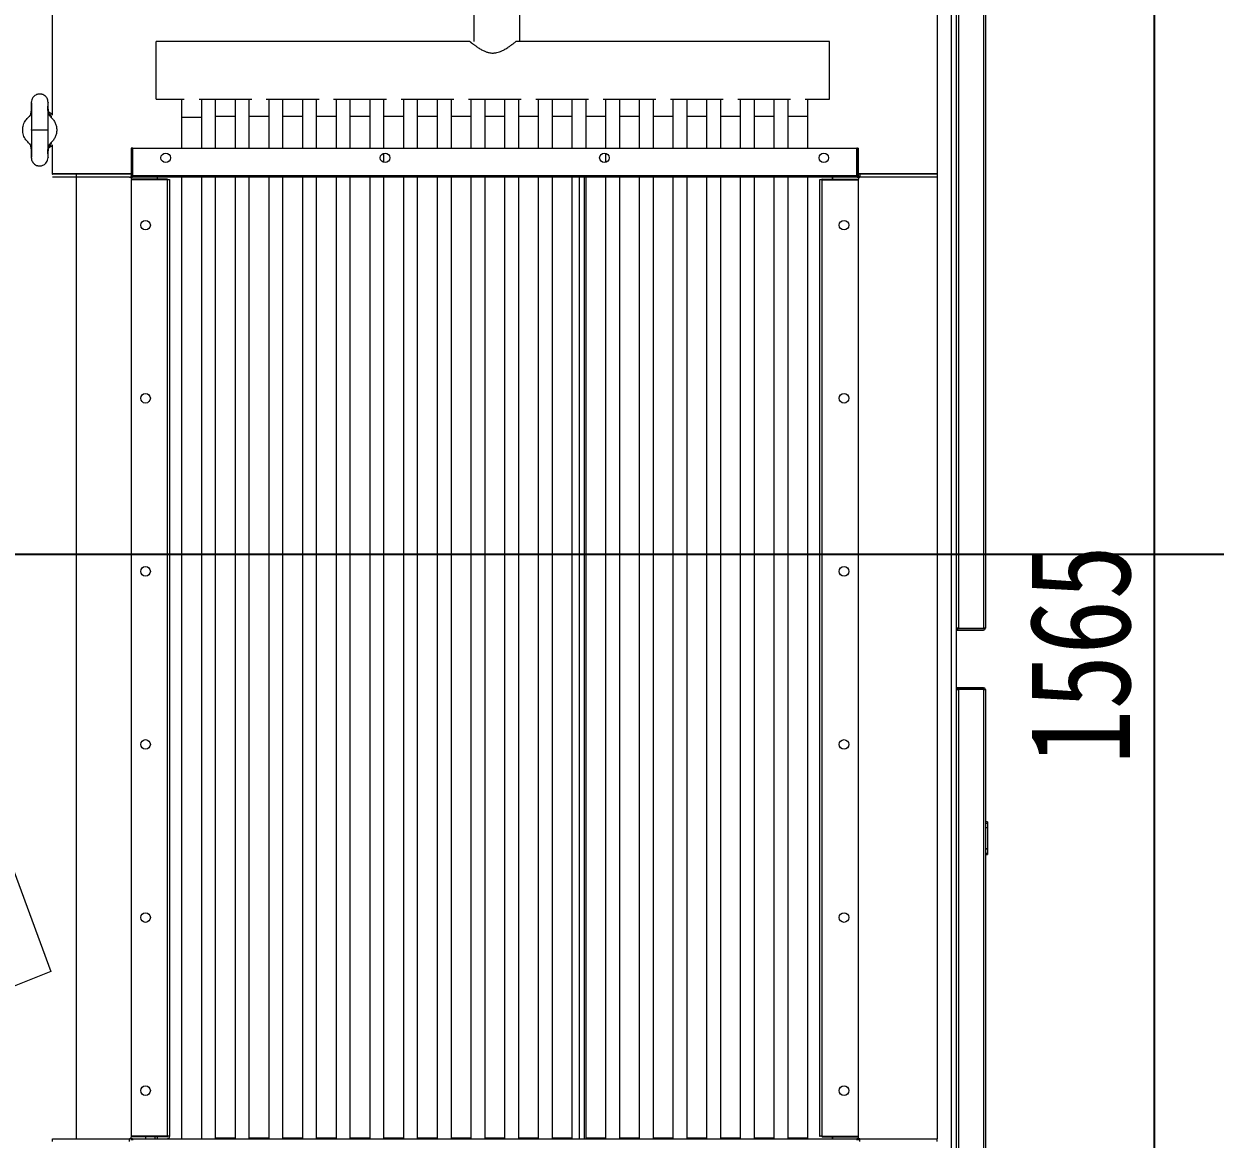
# Model space of a CAD drawing. Extents: x -2187 to 96136, y -11110 to 52208.
# Drawn here: x 47351 to 48589, y 19055 to 20215 of the extents above; entities that cross this region are included whole.
import ezdxf

# ---------------------------------------------------------------- set-up
doc = ezdxf.new("R2010")
doc.units = 0
doc.header["$LTSCALE"] = 1000
doc.header["$MEASUREMENT"] = 0
doc.linetypes.add('ACAD_ISO02W100', pattern=[15, 12, -3])
doc.linetypes.add('DOTE', pattern=[2.42, 2, -0.2, 0.02, -0.2])
doc.layers.add('DOTE', color=14, linetype='DOTE')
doc.layers.add('洗衣房设备', color=4, linetype='Continuous')
doc.styles.add('-宋体', font='', dxfattribs={"width": 0.8})
doc.styles.get('-宋体').set_extended_font_data('SimSun')
doc.dimstyles.new('50', dxfattribs={"dimscale": 30, "dimtxt": 3.5, "dimasz": 1.5, "dimexe": 0.8, "dimexo": 2, "dimgap": 0.8, "dimtad": 1, "dimdec": 0, "dimrnd": 5, "dimzin": 0, "dimdsep": 46, "dimtxsty": '-宋体', "dimblk": 'OBLIQUE', "dimcen": 0.6, "dimdle": 0.8, "dimclrd": 6, "dimclre": 6, "dimclrt": 6, "dimadec": 0, "dimazin": 0, "dimtfac": 1, "dimtdec": 0, "dimtofl": 0, "dimtmove": 2, "dimatfit": 3, "dimldrblk": 'OBLIQUE', "dimfxl": 0, "dimtolj": 1, "dimtzin": 0, "dimarcsym": 0})

# ---------------------------------------------------------------- blocks, each defined once
blk = doc.blocks.new('_OBLIQUE')
at = {"color": 0, "linetype": 'ByBlock'}
blk.add_line((-0.5, -0.5), (0.5, 0.5), dxfattribs=at)
blk = doc.blocks.new('*D115')
at = {"layer": 'Defpoints', "color": 0, "linetype": 'ACAD_ISO02W100', "ltscale": 750}
for p in [(48292.1, 20341.5), (48115.4, 18776.3), (48525.3, 18776.3)]:
    blk.add_point(p, dxfattribs=at)
at = {"layer": '洗衣房设备', "color": 6, "linetype": 'ACAD_ISO02W100', "lineweight": -2, "ltscale": 750}
for p, q in [((48525.3, 20365.5), (48525.3, 18752.3)), ((48352.1, 20341.5), (48549.3, 20341.5)), ((48175.4, 18776.3), (48549.3, 18776.3))]:
    blk.add_line(p, q, dxfattribs=at)
at = {"layer": '洗衣房设备', "color": 6, "linetype": 'ACAD_ISO02W100', "lineweight": -2, "ltscale": 750, "xscale": 45, "yscale": 45, "zscale": 45}
for p, rotation in [((48525.3, 20341.5), 90), ((48525.3, 18776.3), 270)]:
    blk.add_blockref('_OBLIQUE', p, dxfattribs=dict(at, rotation=rotation))
at = {"layer": '洗衣房设备', "color": 6, "linetype": 'ACAD_ISO02W100', "ltscale": 750, "insert": (48448.8, 19558.9), "char_height": 105, "attachment_point": 5, "rotation": 90, "style": '-宋体'}
blk.add_mtext('\\A1;1565', dxfattribs=at)

msp = doc.modelspace()

# ---------------------------------------------------------------- linework, layer by layer
at = {"color": 7, "linetype": 'Continuous', "lineweight": 15}
for p, q in [((47380.097, 20444.501), (47380.097, 20119.831)), ((48300.097, 20058.901), (48300.097, 20444.501)), ((48300.097, 20058.901), (48300.097, 20444.501)), ((48321.997, 20392.601), (48321.997, 19586.401)), ((48321.997, 20392.601), (48321.997, 19586.401)), ((48348.197, 20392.601), (48348.197, 19586.401)), ((48348.197, 20392.601), (48348.197, 19586.401)), ((48350.097, 20392.601), (48350.097, 19586.401)), ((48314.697, 18734.501), (48314.697, 20374.501)), ((48314.697, 18734.501), (48314.697, 20374.501)), ((48320.097, 18734.501), (48320.097, 20374.501)), ((48320.097, 18734.501), (48320.097, 20374.501)), ((47818.274, 20266.501), (47818.274, 20196.501)), ((47866.274, 20196.501), (47866.274, 20266.501)), ((47814.097, 20196.501), (47488.097, 20196.501)), ((47488.097, 20166.501), (47488.097, 20196.501)), ((47814.097, 20196.501), (47488.097, 20196.501)), ((48188.097, 20196.501), (47862.097, 20196.501)), ((48188.097, 20196.501), (47862.097, 20196.501)), ((48188.097, 20166.501), (48188.097, 20196.501)), ((48188.097, 20166.501), (48188.097, 20196.501)), ((47488.097, 20136.501), (47488.097, 20166.501)), ((48188.097, 20136.501), (48188.097, 20166.501)), ((48188.097, 20136.501), (48188.097, 20166.501)), ((47488.097, 20136.501), (47517.372, 20136.501)), ((47514.597, 20136.501), (47514.597, 20117.869)), ((47532.821, 20136.501), (47587.557, 20136.501)), ((47535.597, 20117.869), (47535.597, 20136.501)), ((47549.597, 20136.501), (47549.597, 20118.869)), ((47570.597, 20118.869), (47570.597, 20136.501)), ((47584.597, 20136.501), (47584.597, 20118.869)), ((47602.637, 20136.501), (47657.557, 20136.501)), ((47605.597, 20118.869), (47605.597, 20136.501)), ((47619.597, 20136.501), (47619.597, 20118.869)), ((47640.597, 20118.869), (47640.597, 20136.501)), ((47654.597, 20136.501), (47654.597, 20118.869)), ((47672.637, 20136.501), (47727.557, 20136.501)), ((47675.597, 20118.869), (47675.597, 20136.501)), ((47689.597, 20136.501), (47689.597, 20118.869)), ((47710.597, 20118.869), (47710.597, 20136.501)), ((47724.597, 20136.501), (47724.597, 20118.869)), ((47742.637, 20136.501), (47797.557, 20136.501)), ((47745.597, 20118.869), (47745.597, 20136.501)), ((47759.597, 20136.501), (47759.597, 20118.869)), ((47780.597, 20118.869), (47780.597, 20136.501)), ((47794.597, 20136.501), (47794.597, 20118.869)), ((47812.637, 20136.501), (47867.557, 20136.501)), ((47812.637, 20136.501), (47867.557, 20136.501)), ((47815.597, 20118.869), (47815.597, 20136.501)), ((47815.597, 20118.869), (47815.597, 20136.501)), ((47829.597, 20136.501), (47829.597, 20118.869)), ((47829.597, 20136.501), (47829.597, 20118.869)), ((47850.597, 20118.869), (47850.597, 20136.501)), ((47850.597, 20118.869), (47850.597, 20136.501)), ((47864.597, 20136.501), (47864.597, 20118.869)), ((47864.597, 20136.501), (47864.597, 20118.869)), ((47882.637, 20136.501), (47937.557, 20136.501)), ((47882.637, 20136.501), (47937.557, 20136.501)), ((47885.597, 20118.869), (47885.597, 20136.501)), ((47885.597, 20118.869), (47885.597, 20136.501)), ((47899.597, 20136.501), (47899.597, 20118.869)), ((47899.597, 20136.501), (47899.597, 20118.869)), ((47920.597, 20118.869), (47920.597, 20136.501)), ((47920.597, 20118.869), (47920.597, 20136.501)), ((47934.597, 20136.501), (47934.597, 20118.869)), ((47934.597, 20136.501), (47934.597, 20118.869)), ((47952.637, 20136.501), (48007.557, 20136.501)), ((47952.637, 20136.501), (48007.557, 20136.501)), ((47955.597, 20118.869), (47955.597, 20136.501)), ((47955.597, 20118.869), (47955.597, 20136.501)), ((47969.597, 20136.501), (47969.597, 20118.869)), ((47969.597, 20136.501), (47969.597, 20118.869)), ((47990.597, 20118.869), (47990.597, 20136.501)), ((47990.597, 20118.869), (47990.597, 20136.501)), ((48004.597, 20136.501), (48004.597, 20118.869)), ((48004.597, 20136.501), (48004.597, 20118.869)), ((48022.637, 20136.501), (48077.557, 20136.501)), ((48022.637, 20136.501), (48077.557, 20136.501)), ((48025.597, 20118.869), (48025.597, 20136.501)), ((48025.597, 20118.869), (48025.597, 20136.501)), ((48039.597, 20136.501), (48039.597, 20118.869)), ((48039.597, 20136.501), (48039.597, 20118.869)), ((48060.597, 20118.869), (48060.597, 20136.501)), ((48060.597, 20118.869), (48060.597, 20136.501)), ((48074.597, 20136.501), (48074.597, 20118.869)), ((48074.597, 20136.501), (48074.597, 20118.869)), ((48092.637, 20136.501), (48147.557, 20136.501)), ((48092.637, 20136.501), (48147.557, 20136.501)), ((48095.597, 20118.869), (48095.597, 20136.501)), ((48095.597, 20118.869), (48095.597, 20136.501)), ((48109.597, 20136.501), (48109.597, 20118.869)), ((48109.597, 20136.501), (48109.597, 20118.869)), ((48130.597, 20118.869), (48130.597, 20136.501)), ((48130.597, 20118.869), (48130.597, 20136.501)), ((48144.597, 20136.501), (48144.597, 20118.869)), ((48144.597, 20136.501), (48144.597, 20118.869)), ((48162.637, 20136.501), (48188.097, 20136.501)), ((48162.637, 20136.501), (48188.097, 20136.501)), ((48165.597, 20118.869), (48165.597, 20136.501)), ((48165.597, 20118.869), (48165.597, 20136.501)), ((47358.499, 20132.608), (47358.407, 20133.175)), ((47375.786, 20133.175), (47375.734, 20132.792)), ((47375.952, 20124.008), (47375.873, 20124.097)), ((47514.597, 20117.869), (47514.597, 20085.501)), ((47535.597, 20085.501), (47535.597, 20117.869)), ((47549.597, 20118.869), (47549.597, 20085.501)), ((47570.597, 20085.501), (47570.597, 20118.869)), ((47584.597, 20118.869), (47584.597, 20085.501)), ((47605.597, 20085.501), (47605.597, 20118.869)), ((47619.597, 20118.869), (47619.597, 20085.501)), ((47640.597, 20085.501), (47640.597, 20118.869)), ((47654.597, 20118.869), (47654.597, 20085.501)), ((47675.597, 20085.501), (47675.597, 20118.869)), ((47689.597, 20118.869), (47689.597, 20085.501)), ((47710.597, 20085.501), (47710.597, 20118.869)), ((47724.597, 20118.869), (47724.597, 20085.501)), ((47745.597, 20085.501), (47745.597, 20118.869)), ((47759.597, 20118.869), (47759.597, 20085.501)), ((47780.597, 20085.501), (47780.597, 20118.869)), ((47794.597, 20118.869), (47794.597, 20085.501)), ((47815.597, 20085.501), (47815.597, 20118.869)), ((47815.597, 20085.501), (47815.597, 20118.869)), ((47829.597, 20118.869), (47829.597, 20085.501)), ((47829.597, 20118.869), (47829.597, 20085.501)), ((47850.597, 20085.501), (47850.597, 20118.869)), ((47850.597, 20085.501), (47850.597, 20118.869)), ((47864.597, 20118.869), (47864.597, 20085.501)), ((47864.597, 20118.869), (47864.597, 20085.501)), ((47885.597, 20085.501), (47885.597, 20118.869)), ((47885.597, 20085.501), (47885.597, 20118.869)), ((47899.597, 20118.869), (47899.597, 20085.501)), ((47899.597, 20118.869), (47899.597, 20085.501)), ((47920.597, 20085.501), (47920.597, 20118.869)), ((47920.597, 20085.501), (47920.597, 20118.869)), ((47934.597, 20118.869), (47934.597, 20085.501)), ((47934.597, 20118.869), (47934.597, 20085.501)), ((47955.597, 20085.501), (47955.597, 20118.869)), ((47955.597, 20085.501), (47955.597, 20118.869)), ((47969.597, 20118.869), (47969.597, 20085.501)), ((47969.597, 20118.869), (47969.597, 20085.501)), ((47990.597, 20085.501), (47990.597, 20118.869)), ((47990.597, 20085.501), (47990.597, 20118.869)), ((48004.597, 20118.869), (48004.597, 20085.501)), ((48004.597, 20118.869), (48004.597, 20085.501)), ((48025.597, 20085.501), (48025.597, 20118.869)), ((48025.597, 20085.501), (48025.597, 20118.869)), ((48039.597, 20118.869), (48039.597, 20085.501)), ((48039.597, 20118.869), (48039.597, 20085.501)), ((48060.597, 20085.501), (48060.597, 20118.869)), ((48060.597, 20085.501), (48060.597, 20118.869)), ((48074.597, 20118.869), (48074.597, 20085.501)), ((48074.597, 20118.869), (48074.597, 20085.501)), ((48095.597, 20085.501), (48095.597, 20118.869)), ((48095.597, 20085.501), (48095.597, 20118.869)), ((48109.597, 20118.869), (48109.597, 20085.501)), ((48109.597, 20118.869), (48109.597, 20085.501)), ((48130.597, 20085.501), (48130.597, 20118.869)), ((48130.597, 20085.501), (48130.597, 20118.869)), ((48144.597, 20118.869), (48144.597, 20085.501)), ((48144.597, 20118.869), (48144.597, 20085.501)), ((48165.597, 20085.501), (48165.597, 20118.869)), ((48165.597, 20085.501), (48165.597, 20118.869)), ((47358.047, 20085.125), (47358.053, 20084.873)), ((47380.097, 20089.171), (47380.097, 20058.901)), ((47463.097, 20085.501), (47462.097, 20085.501)), ((47462.097, 20085.501), (47462.097, 20056.901)), ((47463.097, 20056.901), (47463.097, 20085.501)), ((47463.804, 20085.501), (47463.097, 20085.501)), ((47463.804, 20085.501), (48216.39, 20085.501)), ((47463.804, 20056.901), (47463.804, 20085.501)), ((47463.804, 20085.501), (48216.39, 20085.501)), ((48216.39, 20056.901), (48216.39, 20085.501)), ((48217.097, 20085.501), (48216.39, 20085.501)), ((48216.39, 20056.901), (48216.39, 20085.501)), ((48217.097, 20085.501), (48216.39, 20085.501)), ((48217.097, 20056.901), (48217.097, 20085.501)), ((48217.097, 20085.501), (48218.097, 20085.501)), ((48217.097, 20085.501), (48218.097, 20085.501)), ((48217.097, 20056.901), (48217.097, 20085.501)), ((48218.097, 20056.901), (48218.097, 20085.501)), ((48218.097, 20056.901), (48218.097, 20085.501)), ((47358.407, 20075.828), (47358.459, 20076.203)), ((47375.725, 20076.208), (47375.786, 20075.828)), ((47724.597, 20080.271), (47724.597, 20070.732)), ((47955.597, 20070.732), (47955.597, 20080.271)), ((47955.597, 20070.732), (47955.597, 20080.271)), ((47460.597, 20058.501), (47380.263, 20058.501)), ((47460.597, 20055.501), (47380.263, 20055.501)), ((47405.097, 20058.501), (47405.097, 19055.501)), ((47462.097, 20058.501), (47460.597, 20058.501)), ((47460.597, 20055.501), (47462.097, 20055.501)), ((47462.097, 20055.501), (47462.097, 20056.868)), ((47463.497, 20055.501), (47462.097, 20055.501)), ((47462.097, 20055.501), (47462.097, 20053.501)), ((47499.697, 20053.501), (47462.097, 20053.501)), ((47499.697, 20052.794), (47462.097, 20052.794)), ((47462.097, 20052.794), (47462.097, 19058.208)), ((47463.746, 20056.501), (47463.497, 20056.501)), ((48216.697, 20055.501), (47463.497, 20055.501)), ((48216.697, 20055.501), (47463.497, 20055.501)), ((48216.39, 20056.901), (47463.804, 20056.901)), ((48216.39, 20056.901), (47463.804, 20056.901)), ((47489.097, 20055.501), (47489.097, 20052.794)), ((47499.697, 20052.794), (47499.697, 19058.208)), ((47500.097, 20053.101), (47500.097, 20052.828)), ((47502.097, 20053.101), (47502.097, 19057.901)), ((47514.597, 20055.501), (47514.597, 19055.501)), ((47535.597, 19055.501), (47535.597, 20055.501)), ((47549.597, 20055.501), (47549.597, 19056.501)), ((47570.597, 19056.501), (47570.597, 20055.501)), ((47584.597, 20055.501), (47584.597, 19056.501)), ((47605.597, 19056.501), (47605.597, 20055.501)), ((47619.597, 20055.501), (47619.597, 19056.501)), ((47640.597, 19056.501), (47640.597, 20055.501)), ((47654.597, 20055.501), (47654.597, 19056.501)), ((47675.597, 19056.501), (47675.597, 20055.501)), ((47689.597, 20055.501), (47689.597, 19056.501)), ((47710.597, 19056.501), (47710.597, 20055.501)), ((47724.597, 20055.501), (47724.597, 19056.501)), ((47745.597, 19056.501), (47745.597, 20055.501)), ((47759.597, 20055.501), (47759.597, 19056.501)), ((47780.597, 19056.501), (47780.597, 20055.501)), ((47794.597, 20055.501), (47794.597, 19056.501)), ((47815.597, 19056.501), (47815.597, 20055.501)), ((47815.597, 19056.501), (47815.597, 20055.501)), ((47829.597, 20055.501), (47829.597, 19056.501)), ((47829.597, 20055.501), (47829.597, 19056.501)), ((47850.597, 19056.501), (47850.597, 20055.501)), ((47850.597, 19056.501), (47850.597, 20055.501)), ((47864.597, 20055.501), (47864.597, 19056.501)), ((47864.597, 20055.501), (47864.597, 19056.501)), ((47885.597, 19056.501), (47885.597, 20055.501)), ((47885.597, 19056.501), (47885.597, 20055.501)), ((47899.597, 20055.501), (47899.597, 19056.501)), ((47899.597, 20055.501), (47899.597, 19056.501)), ((47920.597, 19056.501), (47920.597, 20055.501)), ((47920.597, 19056.501), (47920.597, 20055.501)), ((47927.894, 20055.501), (47927.894, 19055.501)), ((47927.894, 20055.501), (47927.894, 19055.501)), ((47933.424, 19055.501), (47933.424, 20055.501)), ((47933.424, 19055.501), (47933.424, 20055.501)), ((47934.597, 20055.501), (47934.597, 19056.501)), ((47934.597, 20055.501), (47934.597, 19056.501)), ((47955.597, 19056.501), (47955.597, 20055.501)), ((47955.597, 19056.501), (47955.597, 20055.501)), ((47969.597, 20055.501), (47969.597, 19056.501)), ((47969.597, 20055.501), (47969.597, 19056.501)), ((47990.597, 19056.501), (47990.597, 20055.501)), ((47990.597, 19056.501), (47990.597, 20055.501)), ((48004.597, 20055.501), (48004.597, 19056.501)), ((48004.597, 20055.501), (48004.597, 19056.501)), ((48025.597, 19056.501), (48025.597, 20055.501)), ((48025.597, 19056.501), (48025.597, 20055.501)), ((48039.597, 20055.501), (48039.597, 19056.501)), ((48039.597, 20055.501), (48039.597, 19056.501)), ((48060.597, 19056.501), (48060.597, 20055.501)), ((48060.597, 19056.501), (48060.597, 20055.501)), ((48074.597, 20055.501), (48074.597, 19056.501)), ((48074.597, 20055.501), (48074.597, 19056.501)), ((48095.597, 19056.501), (48095.597, 20055.501)), ((48095.597, 19056.501), (48095.597, 20055.501)), ((48109.597, 20055.501), (48109.597, 19056.501)), ((48109.597, 20055.501), (48109.597, 19056.501)), ((48130.597, 19056.501), (48130.597, 20055.501)), ((48130.597, 19056.501), (48130.597, 20055.501)), ((48144.597, 20055.501), (48144.597, 19056.501)), ((48144.597, 20055.501), (48144.597, 19056.501)), ((48165.597, 19056.501), (48165.597, 20055.501)), ((48165.597, 19056.501), (48165.597, 20055.501)), ((48178.097, 19057.901), (48178.097, 20053.101)), ((48178.097, 19057.901), (48178.097, 20053.101)), ((48180.097, 20052.828), (48180.097, 20053.101)), ((48180.097, 20052.828), (48180.097, 20053.101)), ((48180.497, 20053.501), (48218.097, 20053.501)), ((48180.497, 20053.501), (48218.097, 20053.501)), ((48180.497, 20052.794), (48218.097, 20052.794)), ((48180.497, 19058.208), (48180.497, 20052.794)), ((48180.497, 20052.794), (48218.097, 20052.794)), ((48180.497, 19058.208), (48180.497, 20052.794)), ((48191.097, 20052.794), (48191.097, 20055.501)), ((48191.097, 20052.794), (48191.097, 20055.501)), ((48191.497, 20052.794), (48191.497, 20055.501)), ((48191.497, 20052.794), (48191.497, 20055.501)), ((48216.697, 20056.501), (48216.447, 20056.501)), ((48216.697, 20056.501), (48216.447, 20056.501)), ((48216.697, 20055.501), (48218.097, 20055.501)), ((48216.697, 20055.501), (48218.097, 20055.501)), ((48218.097, 20056.901), (48217.097, 20056.901)), ((48218.097, 20056.901), (48217.097, 20056.901)), ((48219.597, 20058.501), (48218.097, 20058.501)), ((48219.597, 20058.501), (48218.097, 20058.501)), ((48218.097, 20056.901), (48218.097, 20055.501)), ((48218.097, 20056.901), (48218.097, 20055.501)), ((48218.097, 20055.501), (48218.097, 20053.501)), ((48218.097, 20055.501), (48219.597, 20055.501)), ((48218.097, 20055.501), (48218.097, 20053.501)), ((48218.097, 20055.501), (48219.597, 20055.501)), ((48218.097, 20052.794), (48218.097, 20053.501)), ((48218.097, 20052.794), (48218.097, 20053.501)), ((48218.097, 19058.208), (48218.097, 20052.794)), ((48218.097, 19058.208), (48218.097, 20052.794)), ((48299.93, 20058.501), (48219.597, 20058.501)), ((48219.597, 20058.501), (48219.597, 20055.501)), ((48299.93, 20058.501), (48219.597, 20058.501)), ((48219.597, 20058.501), (48219.597, 20055.501)), ((48299.93, 20055.501), (48219.597, 20055.501)), ((48299.93, 20055.501), (48219.597, 20055.501)), ((48299.93, 20058.501), (48299.93, 20055.501)), ((48299.93, 20058.501), (48299.93, 20055.501)), ((48300.097, 20055.501), (48299.93, 20055.501)), ((48300.097, 20055.501), (48299.93, 20055.501)), ((48300.097, 19055.501), (48300.097, 20055.501)), ((48300.097, 19055.501), (48300.097, 20055.501)), ((48321.997, 19586.401), (48320.097, 19586.401)), ((48321.997, 19586.401), (48320.097, 19586.401)), ((48320.097, 19586.001), (48348.197, 19586.001)), ((48320.097, 19586.001), (48348.197, 19586.001)), ((48320.097, 19584.501), (48348.197, 19584.501)), ((48320.097, 19584.501), (48348.197, 19584.501)), ((48321.997, 19586.401), (48348.197, 19586.401)), ((48321.997, 19586.401), (48348.197, 19586.401)), ((48350.097, 19586.401), (48348.197, 19586.401)), ((48350.097, 19586.401), (48348.197, 19586.401)), ((48348.197, 19524.501), (48320.097, 19524.501)), ((48348.197, 19524.501), (48320.097, 19524.501)), ((48348.197, 19523.001), (48320.097, 19523.001)), ((48348.197, 19523.001), (48320.097, 19523.001)), ((48320.097, 19522.601), (48321.997, 19522.601)), ((48320.097, 19522.601), (48321.997, 19522.601)), ((48321.997, 19522.601), (48321.997, 18716.401)), ((48348.197, 19522.601), (48321.997, 19522.601)), ((48348.197, 19522.601), (48321.997, 19522.601)), ((48321.997, 19522.601), (48321.997, 18716.401)), ((48348.197, 19522.601), (48348.197, 18716.401)), ((48348.197, 19522.601), (48350.097, 19522.601)), ((48348.197, 19522.601), (48348.197, 18716.401)), ((48348.197, 19522.601), (48350.097, 19522.601)), ((48350.097, 19522.601), (48350.097, 18716.401)), ((47301.49, 19438.994), (47378.54, 19229.348)), ((48352.097, 19385.05), (48350.097, 19385.05)), ((48350.097, 19383.55), (48352.097, 19383.55)), ((48350.097, 19379.259), (48352.097, 19379.259)), ((48352.097, 19385.05), (48352.097, 19383.55)), ((48352.097, 19383.55), (48352.097, 19352.55)), ((48350.097, 19357.259), (48352.097, 19357.259)), ((48350.097, 19357.001), (48352.097, 19357.001)), ((48350.097, 19352.55), (48352.097, 19352.55)), ((48350.097, 19351.05), (48352.097, 19351.05)), ((48352.097, 19352.55), (48352.097, 19351.05)), ((47378.54, 19229.348), (47260.476, 19182.342)), ((47499.697, 19058.208), (47462.097, 19058.208)), ((47462.097, 19055.501), (47462.097, 19057.501)), ((47499.697, 19057.501), (47462.097, 19057.501)), ((47477.097, 19057.501), (47477.097, 19055.501)), ((47487.097, 19055.501), (47487.097, 19057.501)), ((47489.097, 19058.208), (47489.097, 19055.501)), ((47500.097, 19058.175), (47500.097, 19057.901)), ((48180.097, 19057.901), (48180.097, 19058.175)), ((48180.097, 19057.901), (48180.097, 19058.175)), ((48180.497, 19058.208), (48218.097, 19058.208)), ((48180.497, 19058.208), (48218.097, 19058.208)), ((48180.497, 19057.501), (48218.097, 19057.501)), ((48180.497, 19057.501), (48218.097, 19057.501)), ((48191.097, 19055.501), (48191.097, 19058.208)), ((48191.097, 19055.501), (48191.097, 19058.208)), ((48191.497, 19055.501), (48191.497, 19058.208)), ((48191.497, 19055.501), (48191.497, 19058.208)), ((48218.097, 19057.501), (48218.097, 19058.208)), ((48218.097, 19057.501), (48218.097, 19058.208)), ((48218.097, 19055.501), (48218.097, 19057.501)), ((48218.097, 19055.501), (48218.097, 19057.501)), ((47380.263, 19055.501), (47460.597, 19055.501)), ((47380.263, 19052.501), (47380.263, 19055.501)), ((47462.097, 19055.501), (47460.597, 19055.501)), ((47460.597, 19052.501), (47460.597, 19055.501)), ((47463.497, 19055.501), (47462.097, 19055.501)), ((47463.497, 19055.501), (48216.697, 19055.501)), ((47463.497, 19055.501), (48216.697, 19055.501)), ((47549.597, 19056.501), (47549.597, 19055.501)), ((47570.597, 19055.501), (47570.597, 19056.501)), ((47584.597, 19056.501), (47584.597, 19055.501)), ((47605.597, 19055.501), (47605.597, 19056.501)), ((47619.597, 19056.501), (47619.597, 19055.501)), ((47640.597, 19055.501), (47640.597, 19056.501)), ((47654.597, 19056.501), (47654.597, 19055.501)), ((47675.597, 19055.501), (47675.597, 19056.501)), ((47689.597, 19056.501), (47689.597, 19055.501)), ((47710.597, 19055.501), (47710.597, 19056.501)), ((47724.597, 19056.501), (47724.597, 19055.501)), ((47745.597, 19055.501), (47745.597, 19056.501)), ((47759.597, 19056.501), (47759.597, 19055.501)), ((47780.597, 19055.501), (47780.597, 19056.501)), ((47794.597, 19056.501), (47794.597, 19055.501)), ((47815.597, 19055.501), (47815.597, 19056.501)), ((47815.597, 19055.501), (47815.597, 19056.501)), ((47829.597, 19056.501), (47829.597, 19055.501)), ((47829.597, 19056.501), (47829.597, 19055.501)), ((47850.597, 19055.501), (47850.597, 19056.501)), ((47850.597, 19055.501), (47850.597, 19056.501)), ((47864.597, 19056.501), (47864.597, 19055.501)), ((47864.597, 19056.501), (47864.597, 19055.501)), ((47885.597, 19055.501), (47885.597, 19056.501)), ((47885.597, 19055.501), (47885.597, 19056.501)), ((47899.597, 19056.501), (47899.597, 19055.501)), ((47899.597, 19056.501), (47899.597, 19055.501)), ((47920.597, 19055.501), (47920.597, 19056.501)), ((47920.597, 19055.501), (47920.597, 19056.501)), ((47934.597, 19056.501), (47934.597, 19055.501)), ((47934.597, 19056.501), (47934.597, 19055.501)), ((47955.597, 19055.501), (47955.597, 19056.501)), ((47955.597, 19055.501), (47955.597, 19056.501)), ((47969.597, 19056.501), (47969.597, 19055.501)), ((47969.597, 19056.501), (47969.597, 19055.501)), ((47990.597, 19055.501), (47990.597, 19056.501)), ((47990.597, 19055.501), (47990.597, 19056.501)), ((48004.597, 19056.501), (48004.597, 19055.501)), ((48004.597, 19056.501), (48004.597, 19055.501)), ((48025.597, 19055.501), (48025.597, 19056.501)), ((48025.597, 19055.501), (48025.597, 19056.501)), ((48039.597, 19056.501), (48039.597, 19055.501)), ((48039.597, 19056.501), (48039.597, 19055.501)), ((48060.597, 19055.501), (48060.597, 19056.501)), ((48060.597, 19055.501), (48060.597, 19056.501)), ((48074.597, 19056.501), (48074.597, 19055.501)), ((48074.597, 19056.501), (48074.597, 19055.501)), ((48095.597, 19055.501), (48095.597, 19056.501)), ((48095.597, 19055.501), (48095.597, 19056.501)), ((48109.597, 19056.501), (48109.597, 19055.501)), ((48109.597, 19056.501), (48109.597, 19055.501)), ((48130.597, 19055.501), (48130.597, 19056.501)), ((48130.597, 19055.501), (48130.597, 19056.501)), ((48144.597, 19056.501), (48144.597, 19055.501)), ((48144.597, 19056.501), (48144.597, 19055.501)), ((48165.597, 19055.501), (48165.597, 19056.501)), ((48165.597, 19055.501), (48165.597, 19056.501)), ((48216.697, 19055.501), (48218.097, 19055.501)), ((48216.697, 19055.501), (48218.097, 19055.501)), ((48219.597, 19055.501), (48218.097, 19055.501)), ((48219.597, 19055.501), (48218.097, 19055.501)), ((48219.597, 19055.501), (48299.93, 19055.501)), ((48219.597, 19052.501), (48219.597, 19055.501)), ((48219.597, 19055.501), (48299.93, 19055.501)), ((48219.597, 19052.501), (48219.597, 19055.501)), ((48299.93, 19055.501), (48300.097, 19055.501)), ((48299.93, 19052.501), (48299.93, 19055.501)), ((48299.93, 19055.501), (48300.097, 19055.501)), ((48299.93, 19052.501), (48299.93, 19055.501))]:
    msp.add_line(p, q, dxfattribs=at)
at = {"color": 8, "linetype": 'Continuous', "lineweight": 15}
for p, q in [((47514.597, 20117.869), (47525.097, 20117.869)), ((47525.097, 20117.869), (47535.597, 20117.869)), ((47549.597, 20118.869), (47560.097, 20118.869)), ((47560.097, 20118.869), (47570.597, 20118.869)), ((47584.597, 20118.869), (47595.097, 20118.869)), ((47595.097, 20118.869), (47605.597, 20118.869)), ((47619.597, 20118.869), (47630.097, 20118.869)), ((47630.097, 20118.869), (47640.597, 20118.869)), ((47654.597, 20118.869), (47665.097, 20118.869)), ((47665.097, 20118.869), (47675.597, 20118.869)), ((47689.597, 20118.869), (47700.097, 20118.869)), ((47700.097, 20118.869), (47710.597, 20118.869)), ((47724.597, 20118.869), (47735.097, 20118.869)), ((47735.097, 20118.869), (47745.597, 20118.869)), ((47759.597, 20118.869), (47770.097, 20118.869)), ((47770.097, 20118.869), (47780.597, 20118.869)), ((47794.597, 20118.869), (47805.097, 20118.869)), ((47805.097, 20118.869), (47815.597, 20118.869)), ((47805.097, 20118.869), (47815.597, 20118.869)), ((47829.597, 20118.869), (47840.097, 20118.869)), ((47829.597, 20118.869), (47840.097, 20118.869)), ((47840.097, 20118.869), (47850.597, 20118.869)), ((47840.097, 20118.869), (47850.597, 20118.869)), ((47864.597, 20118.869), (47875.097, 20118.869)), ((47864.597, 20118.869), (47875.097, 20118.869)), ((47875.097, 20118.869), (47885.597, 20118.869)), ((47875.097, 20118.869), (47885.597, 20118.869)), ((47899.597, 20118.869), (47910.097, 20118.869)), ((47899.597, 20118.869), (47910.097, 20118.869)), ((47910.097, 20118.869), (47920.597, 20118.869)), ((47910.097, 20118.869), (47920.597, 20118.869)), ((47934.597, 20118.869), (47945.097, 20118.869)), ((47934.597, 20118.869), (47945.097, 20118.869)), ((47945.097, 20118.869), (47955.597, 20118.869)), ((47945.097, 20118.869), (47955.597, 20118.869)), ((47969.597, 20118.869), (47980.097, 20118.869)), ((47969.597, 20118.869), (47980.097, 20118.869)), ((47980.097, 20118.869), (47990.597, 20118.869)), ((47980.097, 20118.869), (47990.597, 20118.869)), ((48004.597, 20118.869), (48015.097, 20118.869)), ((48004.597, 20118.869), (48015.097, 20118.869)), ((48015.097, 20118.869), (48025.597, 20118.869)), ((48015.097, 20118.869), (48025.597, 20118.869)), ((48039.597, 20118.869), (48050.097, 20118.869)), ((48039.597, 20118.869), (48050.097, 20118.869)), ((48050.097, 20118.869), (48060.597, 20118.869)), ((48050.097, 20118.869), (48060.597, 20118.869)), ((48074.597, 20118.869), (48085.097, 20118.869)), ((48074.597, 20118.869), (48085.097, 20118.869)), ((48085.097, 20118.869), (48095.597, 20118.869)), ((48085.097, 20118.869), (48095.597, 20118.869)), ((48109.597, 20118.869), (48120.097, 20118.869)), ((48109.597, 20118.869), (48120.097, 20118.869)), ((48120.097, 20118.869), (48130.597, 20118.869)), ((48120.097, 20118.869), (48130.597, 20118.869)), ((48144.597, 20118.869), (48155.097, 20118.869)), ((48144.597, 20118.869), (48155.097, 20118.869)), ((48155.097, 20118.869), (48165.597, 20118.869)), ((48155.097, 20118.869), (48165.597, 20118.869)), ((47462.097, 20058.901), (47380.097, 20058.901)), ((47463.804, 20058.901), (47462.097, 20058.901)), ((48217.097, 20058.901), (48216.39, 20058.901)), ((48217.097, 20058.901), (48216.39, 20058.901)), ((48300.097, 20058.901), (48218.097, 20058.901)), ((48300.097, 20058.901), (48218.097, 20058.901)), ((47549.597, 19056.501), (47560.097, 19056.501)), ((47560.097, 19056.501), (47570.597, 19056.501)), ((47584.597, 19056.501), (47595.097, 19056.501)), ((47595.097, 19056.501), (47605.597, 19056.501)), ((47619.597, 19056.501), (47630.097, 19056.501)), ((47630.097, 19056.501), (47640.597, 19056.501)), ((47654.597, 19056.501), (47665.097, 19056.501)), ((47665.097, 19056.501), (47675.597, 19056.501)), ((47689.597, 19056.501), (47700.097, 19056.501)), ((47700.097, 19056.501), (47710.597, 19056.501)), ((47724.597, 19056.501), (47735.097, 19056.501)), ((47735.097, 19056.501), (47745.597, 19056.501)), ((47759.597, 19056.501), (47770.097, 19056.501)), ((47770.097, 19056.501), (47780.597, 19056.501)), ((47794.597, 19056.501), (47805.097, 19056.501)), ((47805.097, 19056.501), (47815.597, 19056.501)), ((47805.097, 19056.501), (47815.597, 19056.501)), ((47829.597, 19056.501), (47840.097, 19056.501)), ((47829.597, 19056.501), (47840.097, 19056.501)), ((47840.097, 19056.501), (47850.597, 19056.501)), ((47840.097, 19056.501), (47850.597, 19056.501)), ((47864.597, 19056.501), (47875.097, 19056.501)), ((47864.597, 19056.501), (47875.097, 19056.501)), ((47875.097, 19056.501), (47885.597, 19056.501)), ((47875.097, 19056.501), (47885.597, 19056.501)), ((47899.597, 19056.501), (47910.097, 19056.501)), ((47899.597, 19056.501), (47910.097, 19056.501)), ((47910.097, 19056.501), (47920.597, 19056.501)), ((47910.097, 19056.501), (47920.597, 19056.501)), ((47934.597, 19056.501), (47945.097, 19056.501)), ((47934.597, 19056.501), (47945.097, 19056.501)), ((47945.097, 19056.501), (47955.597, 19056.501)), ((47945.097, 19056.501), (47955.597, 19056.501)), ((47969.597, 19056.501), (47980.097, 19056.501)), ((47969.597, 19056.501), (47980.097, 19056.501)), ((47980.097, 19056.501), (47990.597, 19056.501)), ((47980.097, 19056.501), (47990.597, 19056.501)), ((48004.597, 19056.501), (48015.097, 19056.501)), ((48004.597, 19056.501), (48015.097, 19056.501)), ((48015.097, 19056.501), (48025.597, 19056.501)), ((48015.097, 19056.501), (48025.597, 19056.501)), ((48039.597, 19056.501), (48050.097, 19056.501)), ((48039.597, 19056.501), (48050.097, 19056.501)), ((48050.097, 19056.501), (48060.597, 19056.501)), ((48050.097, 19056.501), (48060.597, 19056.501)), ((48074.597, 19056.501), (48085.097, 19056.501)), ((48074.597, 19056.501), (48085.097, 19056.501)), ((48085.097, 19056.501), (48095.597, 19056.501)), ((48085.097, 19056.501), (48095.597, 19056.501)), ((48109.597, 19056.501), (48120.097, 19056.501)), ((48109.597, 19056.501), (48120.097, 19056.501)), ((48120.097, 19056.501), (48130.597, 19056.501)), ((48120.097, 19056.501), (48130.597, 19056.501)), ((48144.597, 19056.501), (48155.097, 19056.501)), ((48144.597, 19056.501), (48155.097, 19056.501)), ((48155.097, 19056.501), (48165.597, 19056.501)), ((48155.097, 19056.501), (48165.597, 19056.501))]:
    msp.add_line(p, q, dxfattribs=at)
at = {"color": 7, "linetype": 'Continuous', "lineweight": 15}
for centre in [(47498.097, 20075.501), (47726.097, 20075.501), (47954.097, 20075.501), (47954.097, 20075.501), (48182.097, 20075.501), (48182.097, 20075.501), (47477.097, 20005.501), (48203.097, 20005.501), (48203.097, 20005.501), (47477.097, 19825.501), (48203.097, 19825.501), (48203.097, 19825.501), (47477.097, 19645.501), (48203.097, 19645.501), (48203.097, 19645.501), (47477.097, 19465.501), (48203.097, 19465.501), (48203.097, 19465.501), (47477.097, 19285.501), (48203.097, 19285.501), (48203.097, 19285.501), (47477.097, 19105.501), (48203.097, 19105.501), (48203.097, 19105.501)]:
    msp.add_circle(centre, 5, dxfattribs=at)
for centre, radius, start, end in [((47367.097, 20104.501), 20.64, 50.961752, 63.287183), ((47367.097, 20104.501), 20.64, 296.623254, 309.038248), ((48321.997, 19586.401), 1.9, 180, 270), ((48321.997, 19586.401), 1.9, 180, 270), ((48348.197, 19586.401), 1.9, 270, 0), ((48348.197, 19586.401), 0.4, 270, 0), ((48348.197, 19586.401), 1.9, 270, 0), ((48348.197, 19586.401), 0.4, 270, 0), ((48321.997, 19522.601), 1.9, 90, 180), ((48321.997, 19522.601), 1.9, 90, 180), ((48348.197, 19522.601), 1.9, 0, 90), ((48348.197, 19522.601), 1.9, 0, 90), ((48348.197, 19522.601), 0.4, 0, 90), ((48348.197, 19522.601), 0.4, 0, 90)]:
    msp.add_arc(centre, radius, start, end, dxfattribs=at)
for points, knots in [([(47814.108, 20196.492), (47814.11, 20196.49), (47814.117, 20196.485), (47814.403, 20196.257), (47814.983, 20195.796), (47815.649, 20195.273), (47816.261, 20194.798), (47816.909, 20194.301), (47817.715, 20193.691), (47818.696, 20192.962), (47819.738, 20192.209), (47820.829, 20191.44), (47822.64, 20190.206), (47824.843, 20188.815), (47827.213, 20187.518), (47829.322, 20186.493), (47831.268, 20185.714), (47833.338, 20185.099), (47835.041, 20184.725), (47836.9, 20184.51), (47838.559, 20184.487), (47840.328, 20184.607), (47842.479, 20184.972), (47844.776, 20185.662), (47846.748, 20186.454), (47848.327, 20187.192), (47849.918, 20188.021), (47852.409, 20189.454), (47854.65, 20190.937), (47856.627, 20192.33), (47857.643, 20193.07), (47858.796, 20193.929), (47859.644, 20194.576), (47860.57, 20195.293), (47861.391, 20195.938), (47862.004, 20196.427), (47862.06, 20196.472), (47862.083, 20196.49)], [0, 0, 0, 0, 0.015471655, 0.052918883, 0.087263804, 0.112313691, 0.132533324, 0.148691369, 0.170307148, 0.197750958, 0.219863848, 0.239364947, 0.265451473, 0.325242075, 0.354581631, 0.37831383, 0.42044704, 0.436751933, 0.461505949, 0.486704568, 0.50708078, 0.523689587, 0.553323104, 0.589366955, 0.615761181, 0.637058435, 0.659578336, 0.689742762, 0.759349442, 0.782058413, 0.812482262, 0.828043846, 0.867239434, 0.883362976, 0.919459447, 0.96711428, 1, 1, 1, 1]), ([(47814.108, 20196.492), (47814.11, 20196.49), (47814.117, 20196.485), (47814.403, 20196.257), (47814.983, 20195.796), (47815.649, 20195.273), (47816.261, 20194.798), (47816.909, 20194.301), (47817.715, 20193.691), (47818.696, 20192.962), (47819.738, 20192.209), (47820.829, 20191.44), (47822.64, 20190.206), (47824.843, 20188.815), (47827.213, 20187.518), (47829.322, 20186.493), (47831.268, 20185.714), (47833.338, 20185.099), (47835.041, 20184.725), (47836.9, 20184.51), (47838.559, 20184.487), (47840.328, 20184.607), (47842.479, 20184.972), (47844.776, 20185.662), (47846.748, 20186.454), (47848.327, 20187.192), (47849.918, 20188.021), (47852.409, 20189.454), (47854.65, 20190.937), (47856.627, 20192.33), (47857.643, 20193.07), (47858.796, 20193.929), (47859.644, 20194.576), (47860.57, 20195.293), (47861.391, 20195.938), (47862.004, 20196.427), (47862.06, 20196.472), (47862.083, 20196.49)], [0, 0, 0, 0, 0.01547166, 0.05291888, 0.0872638, 0.11231369, 0.13253332, 0.14869137, 0.17030715, 0.19775096, 0.21986385, 0.23936495, 0.26545147, 0.32524207, 0.35458163, 0.37831383, 0.42044704, 0.43675193, 0.46150595, 0.48670457, 0.50708078, 0.52368959, 0.5533231, 0.58936695, 0.61576118, 0.63705844, 0.65957834, 0.68974276, 0.75934944, 0.78205841, 0.81248226, 0.82804385, 0.86723943, 0.88336298, 0.91945945, 0.96711428, 1, 1, 1, 1]), ([(47375.808, 20133.168), (47375.745, 20133.949), (47375.623, 20135.43), (47374.804, 20137.381), (47373.749, 20138.902), (47372.293, 20140.285), (47370.777, 20141.156), (47369.358, 20141.62), (47367.948, 20141.917), (47366.311, 20141.942), (47364.46, 20141.544), (47362.859, 20140.869), (47361.245, 20139.749), (47359.78, 20138.088), (47358.641, 20135.839), (47358.473, 20134.089), (47358.385, 20133.168)], [0, 0, 0, 0, 0.085495827, 0.162273051, 0.229550631, 0.288254135, 0.382433281, 0.418683907, 0.4513623, 0.539575058, 0.595125866, 0.658195153, 0.729214182, 0.809048369, 0.8994913, 1, 1, 1, 1]), ([(47358.054, 20123.884), (47357.968, 20122.946), (47357.796, 20121.068), (47356.635, 20118.981), (47355.661, 20118.021), (47355.354, 20117.718)], [0, 0, 0, 0, 0.40606661, 0.81279918, 1, 1, 1, 1]), ([(47358.047, 20123.842), (47358.046, 20123.842), (47358.043, 20123.847), (47358.049, 20123.867), (47358.054, 20123.884)], [0, 0, 0, 0, 0.12069351, 1, 1, 1, 1]), ([(47358.406, 20133.593), (47358.392, 20133.511), (47358.364, 20133.355), (47358.314, 20132.372), (47358.261, 20131.067), (47358.205, 20129.405), (47358.145, 20127.454), (47358.093, 20125.622), (47358.063, 20124.487), (47358.053, 20124.13)], [0, 0, 0, 0, 0.18642199, 0.35713848, 0.51163018, 0.64959478, 0.80824731, 0.93966262, 1, 1, 1, 1]), ([(47358.46, 20120.246), (47358.409, 20120.458), (47358.119, 20121.646), (47358.083, 20122.874), (47358.054, 20123.884)], [0, 0, 0, 0, 0.17818494, 1, 1, 1, 1]), ([(47358.41, 20132.762), (47358.421, 20132.706), (47358.444, 20132.587), (47358.464, 20131.246), (47358.475, 20129.005), (47358.476, 20125.77), (47358.466, 20121.624), (47358.452, 20117.496), (47358.437, 20113.836), (47358.424, 20110.874), (47358.411, 20107.742), (47358.402, 20105.594), (47358.397, 20104.501)], [0, 0, 0, 0, 0.10147061, 0.21893737, 0.33921566, 0.46156848, 0.58719715, 0.71764195, 0.78521657, 0.85457886, 0.92603501, 1, 1, 1, 1]), ([(47375.796, 20104.501), (47375.791, 20105.791), (47375.78, 20108.227), (47375.766, 20111.618), (47375.754, 20114.529), (47375.743, 20117.201), (47375.735, 20119.559), (47375.728, 20121.596), (47375.724, 20123.385), (47375.72, 20125.215), (47375.718, 20127.237), (47375.72, 20129.088), (47375.726, 20130.647), (47375.738, 20131.834), (47375.755, 20132.662), (47375.774, 20132.735), (47375.783, 20132.771)], [0, 0, 0, 0, 0.08711226, 0.1644653, 0.23294256, 0.2930756, 0.36079161, 0.4146856, 0.45950665, 0.51559644, 0.58553452, 0.66974035, 0.74275285, 0.82426232, 0.91401683, 1, 1, 1, 1]), ([(47376.139, 20123.883), (47376.111, 20122.807), (47376.079, 20121.57), (47375.773, 20120.38), (47375.733, 20120.226)], [0, 0, 0, 0, 0.87003908, 1, 1, 1, 1]), ([(47376.14, 20124.123), (47376.124, 20124.726), (47376.081, 20126.34), (47376.019, 20128.437), (47375.954, 20130.47), (47375.893, 20132.072), (47375.835, 20133.298), (47375.803, 20133.492), (47375.787, 20133.593)], [0, 0, 0, 0, 0.10323851, 0.27591403, 0.42756676, 0.59908122, 0.79014648, 1, 1, 1, 1]), ([(47378.84, 20117.718), (47378.494, 20118.064), (47377.509, 20119.052), (47376.393, 20121.156), (47376.224, 20122.974), (47376.139, 20123.883)], [0, 0, 0, 0, 0.21224076, 0.60569311, 1, 1, 1, 1]), ([(47376.417, 20122.152), (47376.688, 20121.933), (47377.43, 20121.333), (47378.208, 20120.365), (47378.793, 20119.376), (47379.023, 20118.587), (47379.007, 20118.053), (47378.887, 20117.813), (47378.84, 20117.718)], [0, 0, 0, 0, 0.112941171, 0.309684449, 0.50658463, 0.692303236, 0.878189839, 1, 1, 1, 1]), ([(47355.354, 20091.284), (47354.418, 20092.228), (47352.845, 20093.817), (47351.242, 20096.533), (47350.199, 20099.059), (47349.562, 20101.74), (47349.344, 20104.501), (47349.564, 20107.262), (47350.198, 20109.943), (47351.242, 20112.469), (47352.845, 20115.185), (47354.419, 20116.774), (47355.354, 20117.718)], [0, 0, 0, 0, 0.13310288, 0.22398067, 0.31519163, 0.40729877, 0.50000198, 0.59270974, 0.68481322, 0.77602053, 0.8668931, 1, 1, 1, 1]), ([(47358.397, 20104.501), (47358.405, 20102.77), (47358.419, 20099.297), (47358.441, 20094.234), (47358.459, 20089.457), (47358.472, 20085.109), (47358.477, 20081.369), (47358.471, 20078.456), (47358.453, 20076.922), (47358.431, 20076.276), (47358.417, 20076.237), (47358.41, 20076.219)], [0, 0, 0, 0, 0.11686979, 0.23441844, 0.35366112, 0.47539447, 0.60080404, 0.7315924, 0.86825744, 0.93842541, 1, 1, 1, 1]), ([(47375.783, 20076.232), (47375.774, 20076.268), (47375.755, 20076.341), (47375.738, 20077.169), (47375.726, 20078.355), (47375.72, 20079.915), (47375.718, 20081.765), (47375.72, 20083.787), (47375.724, 20085.618), (47375.728, 20087.406), (47375.735, 20089.443), (47375.743, 20091.802), (47375.754, 20094.474), (47375.766, 20097.384), (47375.78, 20100.775), (47375.791, 20103.211), (47375.796, 20104.501)], [0, 0, 0, 0, 0.08598317, 0.17573768, 0.25724715, 0.33025965, 0.41446548, 0.48440356, 0.54049335, 0.5853144, 0.63920839, 0.7069244, 0.76705744, 0.8355347, 0.91288774, 1, 1, 1, 1]), ([(47355.354, 20091.284), (47355.699, 20090.938), (47356.685, 20089.95), (47357.801, 20087.846), (47357.97, 20086.029), (47358.054, 20085.119)], [0, 0, 0, 0, 0.212261497, 0.605703539, 1, 1, 1, 1]), ([(47358.054, 20085.119), (47358.052, 20085.125), (47358.046, 20085.145), (47358.059, 20085.134), (47358.068, 20085.126)], [0, 0, 0, 0, 0.31725746, 1, 1, 1, 1]), ([(47358.053, 20084.873), (47358.063, 20084.515), (47358.093, 20083.381), (47358.145, 20081.548), (47358.205, 20079.598), (47358.261, 20077.935), (47358.314, 20076.63), (47358.364, 20075.647), (47358.392, 20075.491), (47358.406, 20075.41)], [0, 0, 0, 0, 0.0603393, 0.19175434, 0.35040655, 0.48837087, 0.64286225, 0.81357839, 1, 1, 1, 1]), ([(47358.054, 20085.119), (47358.083, 20086.196), (47358.115, 20087.433), (47358.421, 20088.623), (47358.461, 20088.777)], [0, 0, 0, 0, 0.87087887, 1, 1, 1, 1]), ([(47375.733, 20088.796), (47375.768, 20088.66), (47376.076, 20087.464), (47376.109, 20086.221), (47376.139, 20085.119)], [0, 0, 0, 0, 0.11365834, 1, 1, 1, 1]), ([(47375.787, 20075.41), (47375.803, 20075.511), (47375.835, 20075.704), (47375.893, 20076.93), (47375.954, 20078.532), (47376.019, 20080.565), (47376.081, 20082.663), (47376.124, 20084.276), (47376.14, 20084.88)], [0, 0, 0, 0, 0.20985373, 0.40091917, 0.5724338, 0.72408668, 0.89676237, 1, 1, 1, 1]), ([(47376.139, 20085.119), (47376.225, 20086.057), (47376.398, 20087.935), (47377.558, 20090.022), (47378.533, 20090.982), (47378.84, 20091.284)], [0, 0, 0, 0, 0.40610191, 0.81286954, 1, 1, 1, 1]), ([(47376.145, 20085.158), (47376.146, 20085.159), (47376.162, 20085.173), (47376.15, 20085.145), (47376.139, 20085.119)], [0, 0, 0, 0, 0.0597837, 1, 1, 1, 1]), ([(47378.84, 20091.284), (47378.873, 20091.222), (47379.054, 20090.884), (47378.991, 20089.978), (47378.175, 20088.381), (47376.909, 20087.319), (47376.432, 20086.918)], [0, 0, 0, 0, 0.08217598, 0.44885612, 0.79238281, 1, 1, 1, 1]), ([(47358.385, 20075.834), (47358.449, 20075.054), (47358.57, 20073.573), (47359.389, 20071.622), (47360.444, 20070.101), (47361.9, 20068.718), (47363.416, 20067.847), (47364.835, 20067.382), (47366.245, 20067.086), (47367.882, 20067.061), (47369.733, 20067.459), (47371.334, 20068.134), (47372.949, 20069.253), (47374.413, 20070.914), (47375.552, 20073.163), (47375.72, 20074.913), (47375.808, 20075.834)], [0, 0, 0, 0, 0.08548874, 0.16227639, 0.22954521, 0.28824654, 0.38243623, 0.41869346, 0.45137004, 0.53958142, 0.59513432, 0.65819211, 0.72920617, 0.80905438, 0.89948293, 1, 1, 1, 1]), ([(47369.259, 18934.947), (47368.143, 18937.644), (47365.765, 18943.389), (47362.019, 18952.081), (47358.129, 18960.885), (47354.335, 18969.194), (47350.745, 18976.795), (47347.307, 18983.811), (47344.043, 18990.21), (47340.956, 18996.013), (47338.208, 19000.975), (47335.865, 19005.059), (47333.95, 19008.296), (47332.578, 19010.568), (47331.634, 19012.118), (47330.861, 19013.383), (47329.853, 19015.026), (47328.443, 19017.328), (47326.653, 19020.277), (47324.576, 19023.792), (47322.419, 19027.668), (47320.275, 19031.949), (47318.286, 19036.585), (47316.519, 19041.62), (47315.089, 19046.594), (47313.93, 19051.147), (47312.932, 19055.274), (47311.965, 19059.291), (47311.01, 19063.139), (47310.105, 19066.607), (47309.246, 19069.734), (47308.298, 19073.006), (47307.111, 19076.852), (47305.606, 19081.361), (47303.81, 19086.305), (47301.771, 19091.567), (47299.739, 19096.546), (47297.818, 19101.09), (47296.149, 19104.942), (47294.617, 19108.412), (47293.289, 19111.378), (47292.184, 19113.816), (47291.312, 19115.728), (47290.507, 19117.482), (47289.537, 19119.584), (47288.161, 19122.542), (47286.294, 19126.521), (47283.913, 19131.544), (47281.243, 19137.127), (47278.349, 19143.151), (47275.299, 19149.489), (47271.93, 19156.506), (47268.265, 19164.189), (47265.786, 19169.489), (47264.494, 19172.25)], [0, 0, 0, 0, 0.03367061, 0.07173406, 0.10916392, 0.14448219, 0.17664963, 0.2055024, 0.23393036, 0.25916706, 0.28177169, 0.30079815, 0.31606403, 0.32755957, 0.33273059, 0.33727352, 0.34450543, 0.35482553, 0.368208, 0.38426571, 0.40204826, 0.41954907, 0.43914406, 0.46040628, 0.48137141, 0.49834076, 0.51423912, 0.53000537, 0.545681, 0.55964525, 0.5710842, 0.58286674, 0.59864869, 0.61721915, 0.63733969, 0.65891071, 0.68185744, 0.6989467, 0.71542005, 0.72997037, 0.74244027, 0.75270874, 0.76068684, 0.76654346, 0.77479823, 0.78730003, 0.80414292, 0.82541977, 0.8512109, 0.87513144, 0.90198499, 0.93176298, 0.96444285, 1, 1, 1, 1])]:
    msp.add_open_spline(points, degree=3, knots=knots, dxfattribs=at)
for points in [[(47378.84, 20117.718), (47379.719, 20116.835), (47381.478, 20115.068), (47383.338, 20111.793), (47384.515, 20108.235), (47384.908, 20104.501), (47384.515, 20100.767), (47383.338, 20097.21), (47381.478, 20093.934), (47379.719, 20092.168), (47378.84, 20091.284)], [(47380.097, 20058.901), (47380.111, 20058.849), (47380.138, 20058.744), (47380.18, 20058.612), (47380.222, 20058.519), (47380.249, 20058.507), (47380.263, 20058.501)], [(47462.097, 20056.901), (47462.118, 20056.718), (47462.16, 20056.351), (47462.484, 20055.888), (47462.946, 20055.564), (47463.313, 20055.522), (47463.497, 20055.501)], [(47463.097, 20056.901), (47463.103, 20056.849), (47463.115, 20056.744), (47463.207, 20056.612), (47463.339, 20056.519), (47463.444, 20056.507), (47463.497, 20056.501)], [(47463.497, 20055.501), (47463.522, 20055.522), (47463.573, 20055.564), (47463.65, 20055.888), (47463.727, 20056.351), (47463.778, 20056.718), (47463.804, 20056.901)], [(47463.497, 20056.501), (47463.522, 20056.507), (47463.573, 20056.519), (47463.65, 20056.612), (47463.727, 20056.744), (47463.778, 20056.849), (47463.804, 20056.901)], [(47500.097, 20053.101), (47500.091, 20053.154), (47500.079, 20053.258), (47499.986, 20053.391), (47499.854, 20053.483), (47499.749, 20053.495), (47499.697, 20053.501)], [(47499.697, 20052.794), (47500.011, 20052.82), (47500.64, 20052.871), (47501.433, 20052.948), (47501.988, 20053.024), (47502.061, 20053.076), (47502.097, 20053.101)], [(47500.097, 20053.101), (47500.091, 20053.076), (47500.079, 20053.024), (47499.986, 20052.948), (47499.854, 20052.871), (47499.749, 20052.82), (47499.697, 20052.794)], [(48178.097, 20053.101), (48178.133, 20053.076), (48178.205, 20053.024), (48178.76, 20052.948), (48179.553, 20052.871), (48180.182, 20052.82), (48180.497, 20052.794)], [(48178.097, 20053.101), (48178.133, 20053.076), (48178.205, 20053.024), (48178.76, 20052.948), (48179.553, 20052.871), (48180.182, 20052.82), (48180.497, 20052.794)], [(48180.497, 20053.501), (48180.444, 20053.495), (48180.339, 20053.483), (48180.207, 20053.391), (48180.115, 20053.258), (48180.103, 20053.154), (48180.097, 20053.101)], [(48180.497, 20053.501), (48180.444, 20053.495), (48180.339, 20053.483), (48180.207, 20053.391), (48180.115, 20053.258), (48180.103, 20053.154), (48180.097, 20053.101)], [(48180.097, 20053.101), (48180.103, 20053.076), (48180.115, 20053.024), (48180.207, 20052.948), (48180.339, 20052.871), (48180.444, 20052.82), (48180.497, 20052.794)], [(48180.097, 20053.101), (48180.103, 20053.076), (48180.115, 20053.024), (48180.207, 20052.948), (48180.339, 20052.871), (48180.444, 20052.82), (48180.497, 20052.794)], [(48216.39, 20056.901), (48216.415, 20056.718), (48216.466, 20056.351), (48216.543, 20055.888), (48216.62, 20055.564), (48216.671, 20055.522), (48216.697, 20055.501)], [(48216.39, 20056.901), (48216.415, 20056.849), (48216.466, 20056.744), (48216.543, 20056.612), (48216.62, 20056.519), (48216.671, 20056.507), (48216.697, 20056.501)], [(48216.39, 20056.901), (48216.415, 20056.718), (48216.466, 20056.351), (48216.543, 20055.888), (48216.62, 20055.564), (48216.671, 20055.522), (48216.697, 20055.501)], [(48216.39, 20056.901), (48216.415, 20056.849), (48216.466, 20056.744), (48216.543, 20056.612), (48216.62, 20056.519), (48216.671, 20056.507), (48216.697, 20056.501)], [(48216.697, 20055.501), (48216.88, 20055.522), (48217.247, 20055.564), (48217.71, 20055.888), (48218.034, 20056.351), (48218.076, 20056.718), (48218.097, 20056.901)], [(48216.697, 20056.501), (48216.749, 20056.507), (48216.854, 20056.519), (48216.986, 20056.612), (48217.079, 20056.744), (48217.091, 20056.849), (48217.097, 20056.901)], [(48216.697, 20056.501), (48216.749, 20056.507), (48216.854, 20056.519), (48216.986, 20056.612), (48217.079, 20056.744), (48217.091, 20056.849), (48217.097, 20056.901)], [(48216.697, 20055.501), (48216.88, 20055.522), (48217.247, 20055.564), (48217.71, 20055.888), (48218.034, 20056.351), (48218.076, 20056.718), (48218.097, 20056.901)], [(48299.93, 20058.501), (48299.944, 20058.507), (48299.972, 20058.519), (48300.013, 20058.612), (48300.055, 20058.744), (48300.083, 20058.849), (48300.097, 20058.901)], [(48299.93, 20058.501), (48299.944, 20058.507), (48299.972, 20058.519), (48300.013, 20058.612), (48300.055, 20058.744), (48300.083, 20058.849), (48300.097, 20058.901)], [(47502.097, 19057.901), (47502.061, 19057.927), (47501.988, 19057.978), (47501.433, 19058.055), (47500.64, 19058.132), (47500.011, 19058.183), (47499.697, 19058.208)], [(47499.697, 19058.208), (47499.749, 19058.183), (47499.854, 19058.132), (47499.986, 19058.055), (47500.079, 19057.978), (47500.091, 19057.927), (47500.097, 19057.901)], [(47499.697, 19055.501), (47500.011, 19055.537), (47500.64, 19055.609), (47501.433, 19056.164), (47501.988, 19056.958), (47502.061, 19057.587), (47502.097, 19057.901)], [(47499.697, 19057.501), (47499.749, 19057.507), (47499.854, 19057.519), (47499.986, 19057.612), (47500.079, 19057.744), (47500.091, 19057.849), (47500.097, 19057.901)], [(48180.497, 19058.208), (48180.182, 19058.183), (48179.553, 19058.132), (48178.76, 19058.055), (48178.205, 19057.978), (48178.133, 19057.927), (48178.097, 19057.901)], [(48180.497, 19058.208), (48180.182, 19058.183), (48179.553, 19058.132), (48178.76, 19058.055), (48178.205, 19057.978), (48178.133, 19057.927), (48178.097, 19057.901)], [(48180.497, 19058.208), (48180.444, 19058.183), (48180.339, 19058.132), (48180.207, 19058.055), (48180.115, 19057.978), (48180.103, 19057.927), (48180.097, 19057.901)], [(48180.497, 19058.208), (48180.444, 19058.183), (48180.339, 19058.132), (48180.207, 19058.055), (48180.115, 19057.978), (48180.103, 19057.927), (48180.097, 19057.901)], [(48180.097, 19057.901), (48180.103, 19057.849), (48180.115, 19057.744), (48180.207, 19057.612), (48180.339, 19057.519), (48180.444, 19057.507), (48180.497, 19057.501)], [(48180.097, 19057.901), (48180.103, 19057.849), (48180.115, 19057.744), (48180.207, 19057.612), (48180.339, 19057.519), (48180.444, 19057.507), (48180.497, 19057.501)], [(47463.497, 19055.501), (47463.313, 19055.48), (47462.946, 19055.438), (47462.484, 19055.114), (47462.16, 19054.652), (47462.118, 19054.285), (47462.097, 19054.101)], [(47463.804, 19054.101), (47463.778, 19054.285), (47463.727, 19054.652), (47463.65, 19055.114), (47463.573, 19055.438), (47463.522, 19055.48), (47463.497, 19055.501)], [(48216.697, 19055.501), (48216.671, 19055.48), (48216.62, 19055.438), (48216.543, 19055.114), (48216.466, 19054.652), (48216.415, 19054.285), (48216.39, 19054.101)], [(48216.697, 19055.501), (48216.671, 19055.48), (48216.62, 19055.438), (48216.543, 19055.114), (48216.466, 19054.652), (48216.415, 19054.285), (48216.39, 19054.101)], [(48218.097, 19054.101), (48218.076, 19054.285), (48218.034, 19054.652), (48217.71, 19055.114), (48217.247, 19055.438), (48216.88, 19055.48), (48216.697, 19055.501)], [(48218.097, 19054.101), (48218.076, 19054.285), (48218.034, 19054.652), (48217.71, 19055.114), (48217.247, 19055.438), (48216.88, 19055.48), (48216.697, 19055.501)]]:
    msp.add_open_spline(points, degree=3, dxfattribs=at)
at = {"color": 8, "linetype": 'Continuous', "lineweight": 15}
msp.add_open_spline([(47358.397, 20104.501), (47358.434, 20104.501), (47358.508, 20104.501), (47359.233, 20104.501), (47360.863, 20104.501), (47363.748, 20104.501), (47367.097, 20104.501), (47370.445, 20104.501), (47373.33, 20104.501), (47374.96, 20104.501), (47375.685, 20104.501), (47375.759, 20104.501), (47375.796, 20104.501)], degree=3, knots=[0, 0, 0, 0, 0.06541418, 0.13033587, 0.25538065, 0.37724423, 0.50000796, 0.6227707, 0.74462313, 0.86966891, 0.93459342, 1, 1, 1, 1], dxfattribs=at)
at = {"layer": 'DOTE'}
msp.add_line((8525.665, 19663.27), (92525.665, 19663.27), dxfattribs=at)

# ---------------------------------------------------------------- dimensions: what is measured, and where the dimension line sits
at = {"layer": '洗衣房设备', "color": 2, "linetype": 'ACAD_ISO02W100', "ltscale": 750}
dim = msp.add_linear_dim(base=(48525.339, 18776.32), p1=(48292.097, 20341.501), p2=(48115.362, 18776.32), angle=270, dimstyle='50', dxfattribs=at)
dim.commit()
dim.dimension.update_dxf_attribs({"geometry": '*D115', "text_midpoint": (48448.839, 19558.911)})

doc.saveas('drawing.dxf')
